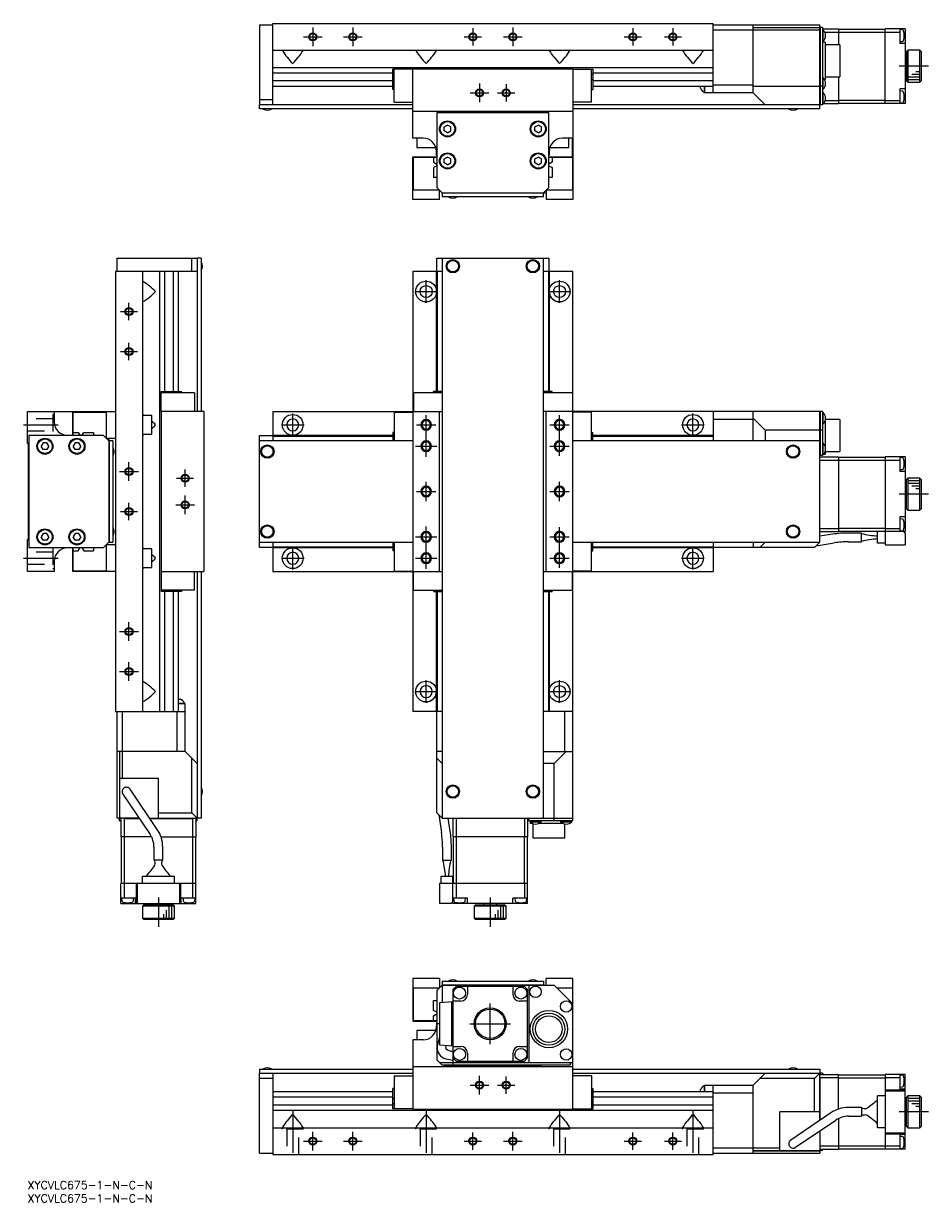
# Model space of a CAD drawing. Extents: x -1 to 693, y -8 to 434.
# Drawn here: x -1.5 to 337.6, y -8 to 434.1 of the extents above; entities that cross this region are included whole.
import ezdxf

# ---------------------------------------------------------------- set-up
doc = ezdxf.new("R2010")
doc.units = 0
doc.header["$LTSCALE"] = 0.5
doc.linetypes.add('CENTER', pattern=[50.8, 31.75, -6.35, 6.35, -6.35])
doc.linetypes.add('DASHED', pattern=[19.05, 12.7, -6.35])
for name, color, linetype in [('MSM_CENTER', 1, 'CENTER'), ('MSM_CONTINUOUS', 7, 'CONTINUOUS'), ('MSM_DASHED', 4, 'DASHED'), ('MSM_NARROW', 5, 'CONTINUOUS'), ('MSM_PART_NUMBER', 7, 'CONTINUOUS')]:
    doc.layers.add(name, color=color, linetype=linetype)
doc.styles.get("Standard").update_dxf_attribs({"font": 'txt.shx', "height": 3, "bigfont": 'bigfont.shx'})

# ---------------------------------------------------------------- blocks, each defined once
blk = doc.blocks.new('*U2')
at = {"layer": 'MSM_PART_NUMBER'}
blk.add_text('XYCVLC675-1-N-C-N', height=3, dxfattribs=at).set_placement((0, -3))
blk = doc.blocks.new('*U3')
at = {"layer": 'MSM_PART_NUMBER'}
blk.add_text('XYCVLC675-1-N-C-N', height=3, dxfattribs=at).set_placement((0, -8))

msp = doc.modelspace()

# ---------------------------------------------------------------- linework, layer by layer
at = {"layer": 'MSM_CENTER'}
for p, q in [((103.36, 429.06), (110.36, 429.06)), ((106.86, 432.56), (106.86, 425.56)), ((118.36, 429.06), (125.36, 429.06)), ((121.86, 432.56), (121.86, 425.56)), ((163.63, 429.06), (170.09, 429.06)), ((166.86, 432.29), (166.86, 425.83)), ((178.36, 429.06), (185.36, 429.06)), ((181.86, 432.56), (181.86, 425.56)), ((223.63, 429.06), (230.09, 429.06)), ((226.86, 432.29), (226.86, 425.83)), ((238.63, 429.06), (245.09, 429.06)), ((241.86, 432.29), (241.86, 425.83)), ((337.58, 418.06), (326.63, 418.06)), ((169.36, 411.56), (169.36, 404.56)), ((179.36, 411.29), (179.36, 404.83)), ((165.86, 408.06), (172.86, 408.06)), ((176.13, 408.06), (182.59, 408.06)), ((149.36, 329.32), (149.36, 337.82)), ((199.36, 329.32), (199.36, 337.82)), ((145.11, 333.57), (153.61, 333.57)), ((195.11, 333.57), (203.61, 333.57)), ((38, 322.84), (38, 329.3)), ((34.77, 326.07), (41.23, 326.07)), ((38, 307.84), (38, 314.3)), ((34.77, 311.07), (41.23, 311.07)), ((99.36, 279.32), (99.36, 287.82)), ((249.36, 279.32), (249.36, 287.82)), ((-1.5, 283.57), (11.5, 283.57)), ((95.11, 283.57), (103.61, 283.57)), ((145.74, 283.57), (152.98, 283.57)), ((149.36, 271.57), (149.36, 287.19)), ((195.74, 283.57), (202.98, 283.57)), ((199.36, 271.95), (199.36, 287.19)), ((245.11, 283.57), (253.61, 283.57)), ((145.36, 275.57), (153.36, 275.57)), ((195.74, 275.57), (202.98, 275.57)), ((34.5, 266.07), (41.5, 266.07)), ((38, 262.57), (38, 269.57)), ((59, 260.34), (59, 266.8)), ((55.77, 263.57), (62.23, 263.57)), ((149.36, 254.95), (149.36, 262.19)), ((199.36, 254.95), (199.36, 262.19)), ((59, 250.07), (59, 257.07)), ((145.74, 258.57), (152.98, 258.57)), ((195.74, 258.57), (202.98, 258.57)), ((337.58, 257.57), (326.63, 257.57)), ((38, 247.84), (38, 254.3)), ((55.5, 253.57), (62.5, 253.57)), ((34.77, 251.07), (41.23, 251.07)), ((149.36, 229.57), (149.36, 245.57)), ((199.36, 229.95), (199.36, 245.19)), ((145.36, 241.57), (153.36, 241.57)), ((195.74, 241.57), (202.98, 241.57)), ((99.36, 229.32), (99.36, 237.82)), ((249.36, 229.32), (249.36, 237.82)), ((-1.5, 233.57), (11.5, 233.57)), ((95.11, 233.57), (103.61, 233.57)), ((145.36, 233.57), (153.36, 233.57)), ((195.74, 233.57), (202.98, 233.57)), ((245.11, 233.57), (253.61, 233.57)), ((38, 202.57), (38, 209.57)), ((34.5, 206.07), (41.5, 206.07)), ((38, 187.57), (38, 194.57)), ((34.5, 191.07), (41.5, 191.07)), ((149.36, 179.32), (149.36, 187.82)), ((199.36, 179.32), (199.36, 187.82)), ((145.11, 183.57), (153.61, 183.57)), ((195.11, 183.57), (203.61, 183.57)), ((49, 106.29), (49, 95.34)), ((173.36, 106.29), (173.36, 95.34)), ((173.36, 51.4), (173.36, 66.6)), ((165.76, 59), (180.96, 59)), ((165.86, 36), (172.86, 36)), ((169.36, 32.5), (169.36, 39.5)), ((176.13, 36), (182.59, 36)), ((179.36, 32.77), (179.36, 39.23)), ((99.36, 26.5), (99.36, 8)), ((149.36, 26.5), (149.36, 8)), ((199.36, 26.5), (199.36, 8)), ((249.36, 26.5), (249.36, 8)), ((337.58, 26), (326.63, 26)), ((106.86, 11.5), (106.86, 18.5)), ((121.86, 11.5), (121.86, 18.5)), ((166.86, 11.77), (166.86, 18.23)), ((181.86, 11.5), (181.86, 18.5)), ((226.86, 11.77), (226.86, 18.23)), ((241.86, 11.77), (241.86, 18.23)), ((103.36, 15), (110.36, 15)), ((118.36, 15), (125.36, 15)), ((163.63, 15), (170.09, 15)), ((178.36, 15), (185.36, 15)), ((223.63, 15), (230.09, 15)), ((238.63, 15), (245.09, 15))]:
    msp.add_line(p, q, dxfattribs=at)
at = {"layer": 'MSM_CONTINUOUS'}
for p, q in [((86.86, 433.56), (91.86, 433.56)), ((86.86, 433.56), (86.86, 403.56)), ((91.86, 434.06), (256.86, 434.06)), ((91.86, 403.56), (91.86, 434.06)), ((256.86, 408.06), (256.86, 434.06)), ((256.86, 433.56), (296.86, 433.56)), ((271.86, 408.06), (271.86, 433.56)), ((296.86, 432.66), (296.86, 433.56)), ((296.86, 431.56), (256.86, 431.56)), ((271.86, 432.56), (296.86, 432.56)), ((296.86, 432.66), (296.76, 432.56)), ((296.96, 432.56), (296.86, 432.46)), ((296.86, 403.56), (296.86, 432.56)), ((296.96, 432.56), (296.96, 403.56)), ((297.86, 432.56), (296.96, 432.56)), ((297.86, 432.56), (297.86, 403.56)), ((297.86, 432.06), (303.86, 432.06)), ((298.15, 431.71), (297.86, 431.71)), ((298.15, 427.41), (298.15, 431.71)), ((298.76, 430.86), (303.86, 430.86)), ((303.86, 432.06), (303.86, 426.06)), ((303.86, 431.96), (321.36, 431.96)), ((303.86, 430.82), (321.36, 430.82)), ((328.86, 432.06), (321.36, 432.06)), ((321.36, 404.06), (321.36, 432.06)), ((321.36, 430.86), (326.86, 430.86)), ((326.86, 432.06), (326.86, 426.56)), ((327.85, 431.73), (326.86, 431.81)), ((328.86, 432.06), (328.86, 404.06)), ((297.86, 427.41), (298.15, 427.41)), ((298.86, 427.06), (297.86, 427.06)), ((298.86, 427.06), (298.86, 413.06)), ((304.36, 426.06), (298.86, 426.06)), ((304.36, 426.06), (304.36, 414.06)), ((326.86, 427.31), (327.85, 427.4)), ((328.86, 426.56), (326.86, 426.56)), ((91.86, 424.06), (256.86, 424.06)), ((95.62, 424.06), (95.46, 423.93)), ((103.1, 424.06), (103.26, 423.93)), ((145.62, 424.06), (145.46, 423.93)), ((153.1, 424.06), (153.26, 423.93)), ((195.62, 424.06), (195.46, 423.93)), ((203.1, 424.06), (203.26, 423.93)), ((245.62, 424.06), (245.46, 423.93)), ((253.1, 424.06), (253.26, 423.93)), ((329.36, 420.56), (328.86, 420.56)), ((329.86, 424.06), (329.36, 423.56)), ((329.36, 423.56), (329.36, 412.56)), ((334.36, 424.06), (329.86, 424.06)), ((329.86, 424.06), (329.86, 412.06)), ((334.86, 423.56), (334.36, 424.06)), ((334.36, 412.06), (334.36, 424.06)), ((334.86, 423.56), (334.86, 412.56)), ((91.86, 417.56), (256.86, 417.56)), ((91.86, 415.6), (136.86, 415.6)), ((144.36, 416.96), (136.86, 416.96)), ((136.86, 409.36), (136.86, 416.96)), ((137.36, 404.56), (137.36, 416.96)), ((144.36, 417.06), (204.36, 417.06)), ((144.36, 391.06), (144.36, 417.06)), ((204.36, 417.06), (204.36, 368.06)), ((204.36, 416.96), (211.86, 416.96)), ((211.36, 404.56), (211.36, 416.96)), ((211.86, 416.96), (211.86, 409.36)), ((211.86, 415.6), (256.86, 415.6)), ((328.86, 415.56), (329.36, 415.56)), ((136.86, 412.53), (91.86, 412.53)), ((137.36, 415.09), (136.86, 415.09)), ((137.36, 413.04), (136.86, 413.04)), ((211.36, 415.09), (211.86, 415.09)), ((211.36, 413.04), (211.86, 413.04)), ((256.86, 412.53), (211.86, 412.53)), ((298.15, 413.71), (297.86, 413.71)), ((298.15, 409.41), (298.15, 413.71)), ((298.66, 413.06), (298.86, 413.06)), ((298.86, 414.06), (304.36, 414.06)), ((303.86, 414.06), (303.86, 404.06)), ((329.36, 412.56), (329.86, 412.06)), ((329.86, 412.06), (334.36, 412.06)), ((334.36, 412.06), (334.86, 412.56)), ((91.86, 410.56), (136.86, 410.56)), ((137.36, 409.36), (136.86, 409.36)), ((211.36, 409.36), (211.86, 409.36)), ((211.86, 410.56), (256.86, 410.56)), ((252.21, 409.84), (252.21, 410.56)), ((253.66, 408.21), (253.66, 410.56)), ((253.66, 408.21), (253.86, 408.21)), ((253.86, 408.06), (253.86, 410.56)), ((271.86, 408.06), (253.86, 408.06)), ((256.86, 411.06), (271.86, 411.06)), ((271.86, 410.56), (296.86, 410.56)), ((271.86, 408.06), (276.36, 403.56)), ((296.86, 410.6), (296.96, 410.56)), ((297.86, 410.56), (296.96, 410.56)), ((297.86, 409.41), (298.15, 409.41)), ((298.15, 408.21), (297.86, 408.21)), ((298.15, 403.91), (298.15, 408.21)), ((328.86, 409.56), (326.86, 409.56)), ((326.86, 409.56), (326.86, 404.06)), ((327.85, 408.73), (326.86, 408.81)), ((86.86, 405.56), (91.86, 405.56)), ((86.86, 403.46), (86.96, 403.56)), ((144.36, 403.56), (86.86, 403.56)), ((86.86, 402.06), (86.86, 403.46)), ((137.36, 404.56), (144.36, 404.56)), ((211.36, 404.56), (204.36, 404.56)), ((296.86, 403.56), (204.36, 403.56)), ((296.86, 403.46), (296.76, 403.56)), ((296.86, 403.66), (296.96, 403.56)), ((296.86, 402.06), (296.86, 403.46)), ((297.86, 403.56), (296.96, 403.56)), ((297.86, 403.91), (298.15, 403.91)), ((298.3, 404.06), (303.86, 404.06)), ((298.95, 405.26), (303.86, 405.26)), ((303.86, 405.3), (321.36, 405.3)), ((303.86, 404.16), (321.36, 404.16)), ((321.36, 405.26), (326.86, 405.26)), ((328.86, 404.06), (321.36, 404.06)), ((326.86, 404.31), (327.85, 404.4)), ((144.36, 402.06), (86.86, 402.06)), ((204.36, 401.06), (144.36, 401.06)), ((195.36, 400.56), (153.36, 400.56)), ((153.36, 400.56), (153.36, 372.56)), ((156.36, 401.06), (156.36, 400.76)), ((156.36, 400.76), (192.36, 400.76)), ((192.36, 400.76), (192.36, 401.06)), ((195.36, 372.56), (195.36, 400.56)), ((296.86, 402.06), (204.36, 402.06)), ((156.11, 395.28), (157.36, 396.01)), ((156.11, 393.84), (156.11, 395.28)), ((157.36, 393.12), (156.11, 393.84)), ((158.61, 395.28), (157.36, 396.01)), ((157.36, 393.12), (158.61, 393.84)), ((158.61, 393.84), (158.61, 395.28)), ((190.11, 395.28), (191.36, 396.01)), ((190.11, 393.84), (190.11, 395.28)), ((191.36, 393.12), (190.11, 393.84)), ((192.61, 395.28), (191.36, 396.01)), ((191.36, 393.12), (192.61, 393.84)), ((192.61, 393.84), (192.61, 395.28)), ((148.26, 391.06), (144.36, 391.06)), ((145.86, 391.06), (145.86, 387.56)), ((204.36, 391.06), (200.46, 391.06)), ((202.86, 387.56), (202.86, 391.06)), ((204.26, 384.06), (204.26, 391.06)), ((145.86, 387.56), (152.86, 387.56)), ((152.86, 387.56), (152.86, 388.02)), ((153.26, 384.56), (153.26, 386.06)), ((195.46, 386.06), (195.46, 384.56)), ((195.86, 388.02), (195.86, 387.56)), ((195.86, 387.56), (202.86, 387.56)), ((144.36, 384.06), (152.96, 384.06)), ((144.36, 368.06), (144.36, 384.06)), ((144.56, 371.56), (144.56, 383.96)), ((144.56, 383.96), (153.36, 383.96)), ((152.16, 383.96), (152.16, 382.09)), ((152.16, 382.09), (153.35, 381.4)), ((153.35, 380.73), (152.16, 380.04)), ((152.96, 384.06), (152.96, 383.96)), ((153.26, 384.56), (153.36, 384.56)), ((156.11, 383.28), (157.36, 384.01)), ((156.11, 381.84), (156.11, 383.28)), ((157.36, 381.12), (156.11, 381.84)), ((158.61, 383.28), (157.36, 384.01)), ((157.36, 381.12), (158.61, 381.84)), ((158.61, 381.84), (158.61, 383.28)), ((190.11, 383.28), (191.36, 384.01)), ((190.11, 381.84), (190.11, 383.28)), ((191.36, 381.12), (190.11, 381.84)), ((192.61, 383.28), (191.36, 384.01)), ((191.36, 381.12), (192.61, 381.84)), ((192.61, 381.84), (192.61, 383.28)), ((195.36, 384.56), (195.46, 384.56)), ((195.36, 383.96), (204.16, 383.96)), ((196.56, 382.09), (195.37, 381.4)), ((195.37, 380.73), (196.56, 380.04)), ((195.76, 384.06), (204.36, 384.06)), ((195.76, 383.96), (195.76, 384.06)), ((196.56, 383.96), (196.56, 382.09)), ((204.16, 383.96), (204.16, 371.56)), ((152.16, 380.04), (152.16, 376.36)), ((153.36, 376.36), (152.16, 376.36)), ((196.56, 376.36), (195.36, 376.36)), ((196.56, 380.04), (196.56, 376.36)), ((154.36, 371.56), (144.56, 371.56)), ((153.36, 372.56), (155.36, 370.56)), ((154.36, 371.36), (154.56, 371.36)), ((154.36, 368.06), (154.36, 371.36)), ((193.36, 370.56), (195.36, 372.56)), ((194.16, 371.36), (194.36, 371.36)), ((204.16, 371.56), (194.36, 371.56)), ((194.36, 371.36), (194.36, 368.06)), ((154.36, 368.06), (144.36, 368.06)), ((155.36, 370.56), (194.36, 370.56)), ((155.36, 370.56), (155.36, 369.06)), ((193.36, 370.46), (155.36, 370.46)), ((193.36, 369.06), (155.36, 369.06)), ((193.36, 369.06), (193.36, 370.56)), ((204.36, 368.06), (194.36, 368.06)), ((33.5, 346.07), (33.5, 341.07)), ((33.5, 346.07), (63.5, 346.07)), ((61.5, 341.07), (61.5, 346.07)), ((63.6, 346.07), (63.5, 345.97)), ((63.5, 346.07), (63.5, 288.57)), ((65, 346.07), (63.6, 346.07)), ((65, 346.07), (65, 288.57)), ((153.36, 341.07), (153.36, 346.07)), ((153.36, 346.07), (195.36, 346.07)), ((155.36, 346.07), (155.36, 136.07)), ((193.36, 136.07), (193.36, 346.07)), ((195.36, 346.07), (195.36, 341.07)), ((33, 341.07), (33, 176.07)), ((63.5, 341.07), (33, 341.07)), ((43, 341.07), (43, 176.07)), ((49.5, 176.07), (49.5, 341.07)), ((51.46, 296.07), (51.46, 341.07)), ((54.54, 341.07), (54.54, 296.07)), ((56.5, 296.07), (56.5, 341.07)), ((155.36, 341.07), (144.36, 341.07)), ((144.36, 341.07), (144.36, 176.07)), ((153.26, 296.07), (153.26, 341.07)), ((153.56, 296.07), (153.56, 341.07)), ((204.36, 341.07), (193.36, 341.07)), ((195.16, 341.07), (195.16, 296.07)), ((195.46, 341.07), (195.46, 296.07)), ((204.36, 136.07), (204.36, 341.07)), ((43, 337.31), (43.13, 337.47)), ((43, 329.83), (43.13, 329.67)), ((50.1, 296.07), (57.7, 296.07)), ((50.1, 288.57), (50.1, 296.07)), ((62.5, 295.57), (50.1, 295.57)), ((51.98, 295.57), (51.98, 296.07)), ((54.02, 295.57), (54.02, 296.07)), ((57.7, 295.57), (57.7, 296.07)), ((62.5, 295.57), (62.5, 288.57)), ((155.36, 295.57), (144.56, 295.57)), ((144.56, 295.57), (144.56, 288.57)), ((155.36, 296.07), (152.16, 296.07)), ((152.16, 295.57), (152.16, 296.07)), ((196.56, 296.07), (193.36, 296.07)), ((204.16, 295.57), (193.36, 295.57)), ((196.56, 295.57), (196.56, 296.07)), ((204.16, 295.57), (204.16, 288.57)), ((0, 276.57), (0, 288.57)), ((0, 288.57), (33, 288.57)), ((10, 288.57), (10, 284.67)), ((17, 288.47), (10, 288.47)), ((17, 279.97), (17, 288.57)), ((17.1, 288.37), (29.5, 288.37)), ((17.1, 279.57), (17.1, 288.37)), ((29.5, 288.37), (29.5, 278.57)), ((43, 287.31), (43.13, 287.47)), ((66, 288.57), (50, 288.57)), ((50, 288.57), (50, 228.57)), ((66, 288.57), (66, 228.57)), ((91.86, 288.57), (91.86, 277.57)), ((91.86, 288.57), (155.36, 288.57)), ((137.36, 288.37), (144.36, 288.37)), ((137.36, 288.37), (137.36, 277.57)), ((154.36, 228.57), (154.36, 288.57)), ((296.86, 288.57), (193.36, 288.57)), ((194.36, 228.57), (194.36, 288.57)), ((211.36, 288.37), (204.36, 288.37)), ((211.36, 277.57), (211.36, 288.37)), ((256.86, 288.57), (256.86, 277.57)), ((271.86, 277.57), (271.86, 288.57)), ((296.86, 239.57), (296.86, 288.57)), ((296.96, 288.57), (296.86, 288.47)), ((297.86, 288.57), (296.96, 288.57)), ((296.96, 288.57), (296.96, 272.07)), ((297.86, 288.57), (297.86, 272.07)), ((298.15, 288.22), (297.86, 288.22)), ((298.15, 283.92), (298.15, 288.22)), ((46.5, 287.07), (43, 287.07)), ((46.5, 280.07), (46.5, 287.07)), ((271.86, 285.57), (256.86, 285.57)), ((271.86, 286.07), (276.36, 281.57)), ((297.86, 283.92), (298.15, 283.92)), ((298.86, 284.99), (298.86, 275.65)), ((304.36, 285.57), (299.02, 285.57)), ((304.36, 285.57), (304.36, 273.57)), ((28.5, 279.57), (0.5, 279.57)), ((0.5, 279.57), (0.5, 237.57)), ((15, 279.67), (16.5, 279.67)), ((16.5, 279.57), (16.5, 279.67)), ((17.1, 279.97), (17, 279.97)), ((17.1, 280.77), (18.98, 280.77)), ((18.98, 280.77), (19.66, 279.57)), ((20.34, 279.57), (21.02, 280.77)), ((21.02, 280.77), (24.7, 280.77)), ((24.7, 280.77), (24.7, 279.57)), ((30.5, 277.57), (28.5, 279.57)), ((29.7, 278.37), (29.7, 278.57)), ((29.7, 278.57), (33, 278.57)), ((30.5, 278.57), (30.5, 239.57)), ((43, 280.07), (46.5, 280.07)), ((43, 279.83), (43.13, 279.67)), ((86.86, 279.57), (91.86, 279.57)), ((86.86, 237.57), (86.86, 279.57)), ((91.86, 279.67), (136.86, 279.67)), ((91.86, 279.37), (136.86, 279.37)), ((136.86, 280.77), (136.86, 277.57)), ((137.36, 280.77), (136.86, 280.77)), ((211.36, 280.77), (211.86, 280.77)), ((211.86, 277.57), (211.86, 280.77)), ((211.86, 279.67), (256.86, 279.67)), ((211.86, 279.37), (256.86, 279.37)), ((296.86, 281.57), (276.36, 281.57)), ((276.36, 281.57), (276.36, 277.57)), ((296.86, 281.53), (296.96, 281.57)), ((297.86, 281.57), (296.96, 281.57)), ((0.3, 276.57), (0, 276.57)), ((0.3, 240.57), (0.3, 276.57)), ((5.78, 276.82), (5.06, 275.57)), ((5.78, 274.32), (5.06, 275.57)), ((7.22, 276.82), (5.78, 276.82)), ((7.22, 274.32), (5.78, 274.32)), ((7.94, 275.57), (7.22, 276.82)), ((7.94, 275.57), (7.22, 274.32)), ((17.78, 276.82), (17.06, 275.57)), ((17.78, 274.32), (17.06, 275.57)), ((19.22, 276.82), (17.78, 276.82)), ((19.22, 274.32), (17.78, 274.32)), ((19.94, 275.57), (19.22, 276.82)), ((19.94, 275.57), (19.22, 274.32)), ((32, 277.57), (30.5, 277.57)), ((30.6, 277.57), (30.6, 239.57)), ((32, 277.57), (32, 239.57)), ((144.36, 277.57), (86.86, 277.57)), ((296.86, 277.57), (204.36, 277.57)), ((298.15, 276.72), (297.86, 276.72)), ((298.15, 272.42), (298.15, 276.72)), ((296.86, 272.17), (296.96, 272.07)), ((296.86, 271.57), (303.86, 271.57)), ((296.86, 270.37), (303.86, 270.37)), ((297.86, 272.07), (296.96, 272.07)), ((297.86, 272.42), (298.15, 272.42)), ((298.3, 272.57), (298.86, 272.57)), ((298.86, 273.49), (298.86, 272.57)), ((298.89, 273.57), (304.36, 273.57)), ((303.86, 271.57), (303.86, 243.57)), ((303.86, 271.47), (321.36, 271.47)), ((303.86, 270.33), (321.36, 270.33)), ((321.36, 271.57), (321.36, 238.57)), ((328.86, 271.57), (321.36, 271.57)), ((321.36, 270.37), (326.86, 270.37)), ((326.86, 271.57), (326.86, 266.07)), ((327.85, 271.23), (326.86, 271.32)), ((328.86, 271.57), (328.86, 243.57)), ((326.86, 266.82), (327.85, 266.9)), ((328.86, 266.07), (326.86, 266.07)), ((329.86, 263.57), (329.36, 263.07)), ((329.36, 252.07), (329.36, 263.07)), ((329.86, 263.57), (329.86, 251.57)), ((334.36, 263.57), (329.86, 263.57)), ((334.36, 251.57), (334.36, 263.57)), ((334.86, 263.07), (334.36, 263.57)), ((334.86, 263.07), (334.86, 252.07)), ((329.36, 260.07), (328.86, 260.07)), ((328.86, 255.07), (329.36, 255.07)), ((329.36, 252.07), (329.86, 251.57)), ((334.36, 251.57), (334.86, 252.07)), ((328.86, 249.07), (326.86, 249.07)), ((326.86, 249.07), (326.86, 243.57)), ((327.85, 248.23), (326.86, 248.32)), ((329.86, 251.57), (334.36, 251.57)), ((296.86, 244.77), (303.86, 244.77)), ((296.86, 243.67), (296.96, 243.57)), ((296.96, 243.57), (303.86, 243.57)), ((303.86, 244.81), (321.36, 244.81)), ((303.86, 243.67), (321.36, 243.67)), ((318.56, 239.17), (318.56, 243.57)), ((328.86, 243.57), (318.56, 243.57)), ((321.36, 244.77), (326.86, 244.77)), ((326.86, 243.82), (327.85, 243.9)), ((328.56, 243.57), (328.56, 243.07)), ((0, 240.57), (0.3, 240.57)), ((0, 228.57), (0, 240.57)), ((5.78, 242.82), (5.06, 241.57)), ((5.78, 240.32), (5.06, 241.57)), ((7.22, 242.82), (5.78, 242.82)), ((7.22, 240.32), (5.78, 240.32)), ((7.94, 241.57), (7.22, 242.82)), ((7.94, 241.57), (7.22, 240.32)), ((17.78, 242.82), (17.06, 241.57)), ((17.78, 240.32), (17.06, 241.57)), ((19.22, 242.82), (17.78, 242.82)), ((19.22, 240.32), (17.78, 240.32)), ((19.94, 241.57), (19.22, 242.82)), ((19.94, 241.57), (19.22, 240.32)), ((28.5, 237.57), (30.5, 239.57)), ((29.7, 238.57), (29.7, 238.77)), ((30.5, 239.57), (32, 239.57)), ((86.86, 239.57), (144.36, 239.57)), ((91.86, 239.57), (91.86, 228.57)), ((136.86, 239.57), (136.86, 236.37)), ((137.36, 239.57), (137.36, 228.77)), ((204.36, 239.57), (296.86, 239.57)), ((211.36, 228.77), (211.36, 239.57)), ((211.86, 236.37), (211.86, 239.57)), ((256.86, 239.57), (256.86, 228.57)), ((271.86, 239.57), (271.86, 237.57)), ((276.36, 239.57), (274.36, 237.57)), ((294.86, 237.57), (296.86, 239.57)), ((295.57, 238.28), (302.24, 239.33)), ((301.73, 242.59), (296.86, 241.82)), ((312.56, 243.02), (307.7, 243.02)), ((307.7, 239.72), (312.56, 239.72)), ((312.56, 239.72), (312.56, 243.02)), ((321.36, 239.17), (318.56, 239.17)), ((328.86, 243.07), (328.56, 243.07)), ((328.86, 243.07), (328.86, 238.57)), ((0.5, 237.57), (28.5, 237.57)), ((16.5, 237.47), (15, 237.47)), ((16.5, 237.47), (16.5, 237.57)), ((17, 228.57), (17, 237.17)), ((17, 237.17), (17.1, 237.17)), ((17.1, 228.77), (17.1, 237.57)), ((17.1, 236.37), (18.98, 236.37)), ((18.98, 236.37), (19.66, 237.56)), ((20.34, 237.56), (21.02, 236.37)), ((21.02, 236.37), (24.7, 236.37)), ((24.7, 237.57), (24.7, 236.37)), ((29.5, 238.57), (29.5, 228.77)), ((33, 238.57), (29.7, 238.57)), ((43, 237.31), (43.13, 237.47)), ((46.5, 237.07), (43, 237.07)), ((46.5, 230.07), (46.5, 237.07)), ((91.86, 237.57), (86.86, 237.57)), ((136.86, 237.77), (91.86, 237.77)), ((136.86, 237.47), (91.86, 237.47)), ((137.36, 236.37), (136.86, 236.37)), ((211.36, 236.37), (211.86, 236.37)), ((256.86, 237.77), (211.86, 237.77)), ((256.86, 237.47), (211.86, 237.47)), ((294.86, 237.57), (256.86, 237.57)), ((321.36, 238.57), (328.86, 238.57)), ((10, 232.47), (10, 228.57)), ((43, 230.07), (46.5, 230.07)), ((10, 228.57), (0, 228.57)), ((33, 228.57), (17, 228.57)), ((29.5, 228.77), (17.1, 228.77)), ((43, 229.83), (43.13, 229.67)), ((50, 228.57), (66, 228.57)), ((50.1, 228.57), (50.1, 221.07)), ((62.5, 221.57), (62.5, 228.57)), ((63.5, 228.57), (63.5, 136.07)), ((65, 228.57), (65, 136.07)), ((91.86, 228.57), (155.36, 228.57)), ((137.36, 228.77), (144.36, 228.77)), ((144.56, 221.57), (144.56, 228.57)), ((193.36, 228.57), (256.86, 228.57)), ((204.16, 221.57), (204.16, 228.57)), ((211.36, 228.77), (204.36, 228.77)), ((62.5, 221.57), (50.1, 221.57)), ((57.7, 221.07), (50.1, 221.07)), ((51.46, 176.07), (51.46, 221.07)), ((51.98, 221.57), (51.98, 221.07)), ((54.02, 221.57), (54.02, 221.07)), ((54.54, 221.07), (54.54, 176.07)), ((56.5, 176.07), (56.5, 221.07)), ((57.7, 221.57), (57.7, 221.07)), ((144.56, 221.57), (155.36, 221.57)), ((152.16, 221.57), (152.16, 221.07)), ((152.16, 221.07), (155.36, 221.07)), ((153.26, 176.07), (153.26, 221.07)), ((153.56, 176.07), (153.56, 221.07)), ((193.36, 221.57), (204.16, 221.57)), ((193.36, 221.07), (196.56, 221.07)), ((195.16, 221.07), (195.16, 176.07)), ((195.46, 221.07), (195.46, 176.07)), ((196.56, 221.57), (196.56, 221.07)), ((43, 187.31), (43.13, 187.47)), ((43, 179.83), (43.13, 179.67)), ((56.5, 180.72), (57.22, 180.72)), ((56.5, 179.27), (58.85, 179.27)), ((56.5, 179.07), (59, 179.07)), ((58.85, 179.07), (58.85, 179.27)), ((59, 161.07), (59, 179.07)), ((33, 176.07), (59, 176.07)), ((33.5, 176.07), (33.5, 136.07)), ((35.5, 176.07), (35.5, 151.07)), ((56, 161.07), (56, 176.07)), ((155.36, 176.07), (144.36, 176.07)), ((153.36, 138.07), (153.36, 176.07)), ((204.36, 176.07), (193.36, 176.07)), ((201.36, 161.07), (201.36, 176.07)), ((59, 161.07), (33.5, 161.07)), ((34.4, 161.07), (34.4, 136.07)), ((34.5, 161.07), (34.5, 136.07)), ((59, 161.07), (63.5, 156.57)), ((155.36, 161.07), (153.36, 161.07)), ((193.36, 161.07), (204.36, 161.07)), ((201.86, 161.07), (197.36, 156.57)), ((61.5, 138.07), (61.5, 158.57)), ((155.36, 156.57), (153.36, 158.57)), ((197.36, 156.57), (193.36, 156.57)), ((197.36, 136.07), (197.36, 156.57)), ((34.5, 151.07), (49, 151.07)), ((49, 136.07), (49, 151.07)), ((48.62, 131.87), (38.39, 146.95)), ((35.66, 145.1), (45.89, 130.02)), ((49, 138.07), (61.5, 138.07)), ((61.5, 138.07), (63.5, 136.07)), ((153.36, 138.07), (155.36, 136.07)), ((154.07, 137.36), (155.12, 130.69)), ((34.4, 136.07), (33.5, 136.07)), ((34.4, 136.07), (34.5, 136.17)), ((34.5, 135.97), (34.6, 136.07)), ((41.79, 136.07), (34.5, 136.07)), ((34.5, 135.07), (34.5, 135.97)), ((35, 135.97), (34.5, 135.97)), ((34.5, 135.07), (35, 135.07)), ((35, 136.07), (35, 129.07)), ((36.2, 135.97), (36.1, 136.07)), ((36.2, 135.97), (36.2, 129.07)), ((36.2, 135.97), (41.85, 135.97)), ((45.77, 136.07), (63.5, 136.07)), ((45.84, 135.97), (61.8, 135.97)), ((61.9, 136.07), (61.8, 135.97)), ((61.8, 135.97), (61.8, 129.07)), ((63, 136.07), (63, 129.07)), ((63.5, 135.97), (63, 135.97)), ((63.5, 135.07), (63, 135.07)), ((63, 134.78), (63.15, 134.78)), ((63.15, 134.78), (63.15, 135.07)), ((63.4, 136.07), (63.5, 135.97)), ((63.6, 136.07), (63.5, 136.17)), ((63.5, 135.07), (63.5, 135.97)), ((65, 136.07), (63.6, 136.07)), ((155.36, 136.07), (204.36, 136.07)), ((158.38, 131.2), (157.61, 136.07)), ((159.46, 136.07), (159.36, 135.97)), ((159.36, 135.97), (159.36, 129.07)), ((160.56, 136.07), (160.56, 129.07)), ((186.16, 136.07), (186.16, 129.07)), ((187.36, 136.07), (187.36, 129.07)), ((187.96, 136.07), (187.86, 135.97)), ((187.86, 135.07), (187.86, 135.97)), ((204.36, 135.97), (187.86, 135.97)), ((204.36, 135.07), (187.86, 135.07)), ((188.21, 135.07), (188.21, 134.78)), ((188.21, 134.78), (192.51, 134.78)), ((188.36, 134.63), (188.36, 134.07)), ((189.28, 134.07), (188.36, 134.07)), ((189.36, 134.04), (189.36, 128.57)), ((200.78, 134.07), (191.44, 134.07)), ((192.51, 134.78), (192.51, 135.07)), ((197.32, 136.07), (197.36, 135.97)), ((197.36, 135.07), (197.36, 135.97)), ((199.71, 135.07), (199.71, 134.78)), ((199.71, 134.78), (204.01, 134.78)), ((201.36, 128.57), (201.36, 133.91)), ((204.01, 134.78), (204.01, 135.07)), ((204.36, 135.97), (204.26, 136.07)), ((204.36, 135.07), (204.36, 135.97)), ((46.44, 129.07), (35, 129.07)), ((35.1, 129.07), (35.1, 111.57)), ((36.24, 129.07), (36.24, 111.57)), ((50.01, 129.07), (63, 129.07)), ((61.76, 129.07), (61.76, 111.57)), ((62.9, 129.07), (62.9, 111.57)), ((187.36, 129.07), (159.36, 129.07)), ((159.46, 129.07), (159.46, 111.57)), ((160.6, 129.07), (160.6, 111.57)), ((186.12, 129.07), (186.12, 111.57)), ((187.26, 129.07), (187.26, 111.57)), ((201.36, 128.57), (189.36, 128.57)), ((47.35, 125.23), (47.35, 120.37)), ((50.65, 120.37), (50.65, 125.23)), ((155.51, 125.23), (155.51, 120.37)), ((158.81, 120.37), (158.81, 125.23)), ((50.65, 120.37), (47.35, 120.37)), ((155.51, 120.37), (158.81, 120.37)), ((47.74, 118.51), (47.7, 118.42)), ((35, 104.07), (35, 111.57)), ((63, 111.57), (35, 111.57)), ((36.2, 111.57), (36.2, 106.07)), ((40.75, 111.57), (40.75, 104.37)), ((41.1, 111.57), (41.1, 104.07)), ((43, 114.37), (55, 114.37)), ((43, 111.57), (43, 114.37)), ((55, 111.57), (55, 114.37)), ((56.9, 111.57), (56.9, 104.07)), ((57.25, 111.57), (57.25, 104.37)), ((61.8, 111.57), (61.8, 106.07)), ((63, 104.07), (63, 111.57)), ((154.36, 111.57), (154.36, 104.07)), ((187.36, 111.57), (154.36, 111.57)), ((154.96, 111.57), (154.96, 114.37)), ((154.96, 114.37), (159.36, 114.37)), ((159.36, 104.07), (159.36, 114.37)), ((160.56, 111.57), (160.56, 106.07)), ((186.16, 111.57), (186.16, 106.07)), ((187.36, 104.07), (187.36, 111.57)), ((40.5, 106.07), (35, 106.07)), ((35, 104.07), (63, 104.07)), ((35.25, 106.07), (35.34, 105.08)), ((39.66, 105.08), (39.75, 106.07)), ((40.5, 104.07), (40.5, 106.07)), ((40.75, 104.37), (40.78, 104.37)), ((40.78, 104.07), (40.78, 104.37)), ((43.5, 103.57), (43, 103.07)), ((43, 103.07), (43, 98.57)), ((55, 103.07), (43, 103.07)), ((43.5, 103.57), (54.5, 103.57)), ((46.5, 104.07), (46.5, 103.57)), ((51.5, 103.57), (51.5, 104.07)), ((55, 103.07), (54.5, 103.57)), ((55, 98.57), (55, 103.07)), ((57.22, 104.07), (57.22, 104.37)), ((57.22, 104.37), (57.25, 104.37)), ((63, 106.07), (57.5, 106.07)), ((57.5, 104.07), (57.5, 106.07)), ((58.25, 106.07), (58.34, 105.08)), ((62.66, 105.08), (62.75, 106.07)), ((158.86, 104.07), (154.36, 104.07)), ((159.36, 104.37), (158.86, 104.37)), ((158.86, 104.07), (158.86, 104.37)), ((164.86, 106.07), (159.36, 106.07)), ((187.36, 104.07), (159.36, 104.07)), ((159.61, 106.07), (159.7, 105.08)), ((164.02, 105.08), (164.11, 106.07)), ((164.86, 104.07), (164.86, 106.07)), ((167.86, 103.57), (167.36, 103.07)), ((179.36, 103.07), (167.36, 103.07)), ((167.36, 103.07), (167.36, 98.57)), ((167.86, 103.57), (178.86, 103.57)), ((170.86, 104.07), (170.86, 103.57)), ((175.86, 103.57), (175.86, 104.07)), ((179.36, 103.07), (178.86, 103.57)), ((179.36, 98.57), (179.36, 103.07)), ((181.86, 104.07), (181.86, 106.07)), ((187.36, 106.07), (181.86, 106.07)), ((182.61, 106.07), (182.7, 105.08)), ((187.02, 105.08), (187.11, 106.07)), ((43, 98.57), (43.5, 98.07)), ((43, 98.57), (55, 98.57)), ((54.5, 98.07), (43.5, 98.07)), ((54.5, 98.07), (55, 98.57)), ((167.36, 98.57), (179.36, 98.57)), ((167.36, 98.57), (167.86, 98.07)), ((178.86, 98.07), (167.86, 98.07)), ((178.86, 98.07), (179.36, 98.57)), ((144.36, 76), (144.36, 60)), ((154.36, 76), (144.36, 76)), ((154.36, 76), (154.36, 72.7)), ((204.36, 76), (194.36, 76)), ((194.36, 73.5), (194.36, 76)), ((204.36, 27), (204.36, 76)), ((144.56, 60.1), (144.56, 72.5)), ((144.56, 72.5), (154.36, 72.5)), ((153.36, 71.5), (155.36, 73.5)), ((153.36, 71.5), (153.36, 45.5)), ((154.36, 72.7), (154.56, 72.7)), ((155.36, 75), (193.36, 75)), ((155.36, 75), (155.36, 66.97)), ((155.36, 73.6), (193.36, 73.6)), ((155.36, 73.5), (197.36, 73.5)), ((160.56, 73), (159.36, 71.8)), ((159.36, 71.8), (159.36, 44.5)), ((186.16, 73), (160.56, 73)), ((164.86, 73), (164.86, 70)), ((181.86, 73), (181.86, 70)), ((187.36, 71.8), (186.16, 73)), ((187.36, 46.2), (187.36, 71.8)), ((187.86, 73.5), (187.86, 44.5)), ((193.36, 75), (193.36, 73.5)), ((204.36, 66.5), (197.36, 73.5)), ((198.36, 72.5), (204.16, 72.5)), ((204.16, 72.5), (204.16, 66.7)), ((152.16, 64.02), (152.16, 67.7)), ((152.16, 67.7), (153.36, 67.7)), ((159.36, 67.25), (154.36, 66.9)), ((154.36, 66.9), (154.36, 51.1)), ((158.86, 67.22), (158.86, 50.78)), ((162.36, 67.5), (159.36, 67.5)), ((187.36, 67.5), (184.36, 67.5)), ((153.35, 63.34), (152.16, 64.02)), ((152.16, 61.98), (153.35, 62.66)), ((152.16, 60.1), (152.16, 61.98)), ((144.36, 60), (152.96, 60)), ((153.36, 60.1), (144.56, 60.1)), ((152.96, 60), (152.96, 60.1)), ((153.26, 59.5), (153.26, 58)), ((153.26, 59.5), (153.36, 59.5)), ((154.36, 59), (153.36, 59)), ((152.86, 56.5), (145.86, 56.5)), ((145.86, 56.5), (145.86, 53)), ((152.86, 56.04), (152.86, 56.5)), ((154.36, 54.26), (153.49, 50.54)), ((148.26, 53), (144.36, 53)), ((144.36, 53), (144.36, 27)), ((154.36, 51.1), (159.36, 50.75)), ((156.71, 49.8), (156.97, 50.92)), ((156.75, 49.73), (156.71, 49.81)), ((156.83, 49.63), (156.75, 49.73)), ((159.36, 50.5), (162.36, 50.5)), ((184.36, 50.5), (187.36, 50.5)), ((153.36, 45.5), (155.36, 43.5)), ((154.36, 44.5), (204.36, 44.5)), ((159.36, 46.2), (160.56, 45)), ((159.36, 44.4), (159.46, 44.5)), ((159.36, 44.4), (159.36, 43.5)), ((203.36, 44.4), (159.36, 44.4)), ((160.56, 45), (186.16, 45)), ((164.86, 48), (164.86, 45)), ((181.86, 48), (181.86, 45)), ((186.16, 45), (187.36, 46.2)), ((203.36, 44.5), (203.36, 43.5)), ((86.86, 42), (86.86, 40.6)), ((86.86, 42), (144.36, 42)), ((86.86, 40.6), (86.96, 40.5)), ((86.86, 40.5), (144.36, 40.5)), ((86.86, 10.5), (86.86, 40.5)), ((91.86, 40.5), (91.86, 10)), ((144.36, 43), (204.36, 43)), ((203.36, 43.5), (155.36, 43.5)), ((156.36, 43.3), (192.36, 43.3)), ((156.36, 43), (156.36, 43.3)), ((192.36, 43.3), (192.36, 43)), ((204.36, 42), (296.86, 42)), ((204.36, 40.5), (296.86, 40.5)), ((271.86, 36), (276.36, 40.5)), ((294.86, 38.5), (296.86, 40.5)), ((296.86, 40.6), (296.76, 40.5)), ((296.86, 42), (296.86, 40.6)), ((296.86, 40.4), (296.96, 40.5)), ((296.86, 22.77), (296.86, 40.5)), ((296.86, 40), (303.86, 40)), ((296.96, 40.5), (296.96, 40)), ((297.86, 40.5), (296.96, 40.5)), ((297.86, 40.5), (297.86, 40)), ((298.15, 40.15), (297.86, 40.15)), ((298.15, 40), (298.15, 40.15)), ((303.86, 27.01), (303.86, 40)), ((303.86, 39.9), (321.36, 39.9)), ((328.86, 40), (321.36, 40)), ((321.36, 40), (321.36, 12)), ((326.86, 40), (326.86, 34.5)), ((328.86, 12), (328.86, 40)), ((91.86, 38.5), (86.86, 38.5)), ((137.36, 39.5), (137.36, 27.1)), ((137.36, 39.5), (144.36, 39.5)), ((211.36, 39.5), (204.36, 39.5)), ((211.36, 39.5), (211.36, 27.1)), ((253.66, 33.5), (253.66, 35.85)), ((253.86, 35.85), (253.66, 35.85)), ((253.86, 36), (271.86, 36)), ((253.86, 33.5), (253.86, 36)), ((256.86, 10), (256.86, 36)), ((271.86, 10.5), (271.86, 36)), ((294.86, 38.5), (274.36, 38.5)), ((294.86, 26), (294.86, 38.5)), ((296.86, 38.9), (296.96, 38.8)), ((296.96, 38.8), (303.86, 38.8)), ((296.96, 22.84), (296.96, 38.8)), ((303.86, 38.76), (321.36, 38.76)), ((321.36, 38.8), (326.86, 38.8)), ((327.85, 39.66), (326.86, 39.75)), ((136.86, 33.5), (91.86, 33.5)), ((91.86, 31.54), (136.86, 31.54)), ((137.36, 34.7), (136.86, 34.7)), ((136.86, 27.1), (136.86, 34.7)), ((137.36, 31.02), (136.86, 31.02)), ((211.36, 34.7), (211.86, 34.7)), ((211.36, 31.02), (211.86, 31.02)), ((211.86, 34.7), (211.86, 27.1)), ((256.86, 33.5), (211.86, 33.5)), ((211.86, 31.54), (256.86, 31.54)), ((252.21, 33.5), (252.21, 34.22)), ((271.86, 33), (256.86, 33)), ((318.56, 20), (318.56, 32)), ((321.36, 32), (318.56, 32)), ((321.36, 34.25), (328.56, 34.25)), ((321.36, 33.9), (328.86, 33.9)), ((326.86, 35.25), (327.85, 35.34)), ((328.86, 34.5), (326.86, 34.5)), ((328.56, 34.22), (328.56, 34.25)), ((328.86, 34.22), (328.56, 34.22)), ((329.86, 32), (329.36, 31.5)), ((329.36, 20.5), (329.36, 31.5)), ((329.86, 32), (329.86, 20)), ((334.36, 32), (329.86, 32)), ((334.86, 31.5), (334.36, 32)), ((334.36, 20), (334.36, 32)), ((334.86, 31.5), (334.86, 20.5)), ((136.86, 28.46), (91.86, 28.46)), ((137.36, 28.98), (136.86, 28.98)), ((144.36, 27.1), (136.86, 27.1)), ((144.36, 27), (204.36, 27)), ((204.36, 27.1), (211.86, 27.1)), ((211.36, 28.98), (211.86, 28.98)), ((256.86, 28.46), (211.86, 28.46)), ((312.56, 27.65), (307.7, 27.65)), ((312.56, 27.65), (312.56, 24.35)), ((329.36, 28.5), (328.86, 28.5)), ((256.86, 26.5), (91.86, 26.5)), ((281.86, 11.5), (281.86, 26)), ((296.86, 26), (281.86, 26)), ((301.06, 25.62), (285.97, 15.39)), ((287.83, 12.66), (302.91, 22.89)), ((303.86, 23.44), (303.86, 12)), ((307.7, 24.35), (312.56, 24.35)), ((314.41, 24.74), (314.51, 24.7)), ((328.86, 23.5), (329.36, 23.5)), ((91.86, 20), (256.86, 20)), ((95.62, 20), (95.46, 20.13)), ((103.1, 20), (103.26, 20.13)), ((145.62, 20), (145.46, 20.13)), ((153.1, 20), (153.26, 20.13)), ((195.62, 20), (195.46, 20.13)), ((203.1, 20), (203.26, 20.13)), ((245.62, 20), (245.46, 20.13)), ((253.1, 20), (253.26, 20.13)), ((296.86, 18.79), (296.86, 11.5)), ((296.96, 13.2), (296.96, 18.85)), ((321.36, 20), (318.56, 20)), ((321.36, 18.1), (328.86, 18.1)), ((321.36, 17.75), (328.56, 17.75)), ((328.86, 17.78), (328.56, 17.78)), ((328.56, 17.75), (328.56, 17.78)), ((329.36, 20.5), (329.86, 20)), ((329.86, 20), (334.36, 20)), ((334.36, 20), (334.86, 20.5)), ((326.86, 17.5), (326.86, 12)), ((328.86, 17.5), (326.86, 17.5)), ((327.85, 16.66), (326.86, 16.75)), ((86.86, 10.5), (91.86, 10.5)), ((91.86, 10), (256.86, 10)), ((256.86, 12.5), (281.86, 12.5)), ((256.86, 10.5), (296.86, 10.5)), ((271.86, 11.5), (296.86, 11.5)), ((271.86, 11.4), (296.86, 11.4)), ((296.86, 11.4), (296.76, 11.5)), ((296.96, 13.2), (296.86, 13.1)), ((296.86, 12), (303.86, 12)), ((296.96, 11.5), (296.86, 11.6)), ((296.86, 11.4), (296.86, 10.5)), ((296.96, 13.2), (303.86, 13.2)), ((296.96, 12), (296.96, 11.5)), ((297.86, 11.5), (296.96, 11.5)), ((297.86, 11.5), (297.86, 12)), ((303.86, 13.24), (321.36, 13.24)), ((303.86, 12.1), (321.36, 12.1)), ((321.36, 13.2), (326.86, 13.2)), ((328.86, 12), (321.36, 12)), ((326.86, 12.25), (327.85, 12.34))]:
    msp.add_line(p, q, dxfattribs=at)
for centre, radius in [((106.86, 429.06), 1.23), ((121.86, 429.06), 1.23), ((166.86, 429.06), 1.23), ((181.86, 429.06), 1.23), ((226.86, 429.06), 1.23), ((241.86, 429.06), 1.23), ((169.36, 408.06), 1.23), ((179.36, 408.06), 1.23), ((157.36, 394.56), 3), ((157.36, 394.56), 2.75), ((191.36, 394.56), 3), ((191.36, 394.56), 2.75), ((157.36, 382.56), 3), ((157.36, 382.56), 2.75), ((191.36, 382.56), 3), ((191.36, 382.56), 2.75), ((159.36, 343.07), 2.5), ((159.36, 343.07), 2.15), ((189.36, 343.07), 2.5), ((189.36, 343.07), 2.15), ((149.36, 333.57), 3.9), ((199.36, 333.57), 3.9), ((149.36, 333.57), 2.25), ((199.36, 333.57), 2.25), ((38, 326.07), 1.23), ((38, 311.07), 1.23), ((99.36, 283.57), 3.9), ((249.36, 283.57), 3.9), ((6.5, 275.57), 3), ((18.5, 275.57), 3), ((6.5, 275.57), 2.75), ((18.5, 275.57), 2.75), ((89.86, 273.57), 2.5), ((89.86, 273.57), 2.15), ((286.86, 273.57), 2.5), ((286.86, 273.57), 2.15), ((38, 266.07), 1.23), ((59, 263.57), 1.23), ((38, 251.07), 1.23), ((59, 253.57), 1.23), ((6.5, 241.57), 3), ((6.5, 241.57), 2.75), ((18.5, 241.57), 3), ((18.5, 241.57), 2.75), ((89.86, 243.57), 2.5), ((89.86, 243.57), 2.15), ((286.86, 243.57), 2.5), ((286.86, 243.57), 2.15), ((99.36, 233.57), 3.9), ((249.36, 233.57), 3.9), ((38, 206.07), 1.23), ((38, 191.07), 1.23), ((149.36, 183.57), 3.9), ((199.36, 183.57), 3.9), ((199.36, 183.57), 2.25), ((159.36, 146.07), 2.5), ((159.36, 146.07), 2.15), ((189.36, 146.07), 2.5), ((189.36, 146.07), 2.15), ((161.86, 70.5), 2.25), ((184.86, 70.5), 2.25), ((190.36, 71), 2.15), ((201.86, 65.5), 2.15), ((173.36, 59), 6), ((173.36, 59), 5.5), ((195.36, 57), 7), ((195.36, 57), 6), ((195.36, 57), 5), ((161.86, 47.5), 2.25), ((184.86, 47.5), 2.25), ((201.86, 47.5), 2.15), ((169.36, 36), 1.23), ((179.36, 36), 1.23), ((106.86, 15), 1.23), ((121.86, 15), 1.23), ((166.86, 15), 1.23), ((181.86, 15), 1.23), ((226.86, 15), 1.23), ((241.86, 15), 1.23)]:
    msp.add_circle(centre, radius, dxfattribs=at)
at = {"layer": 'MSM_CONTINUOUS', "extrusion": (0, 0, -1)}
for centre, radius in [((-99.36, 283.57), 2.25), ((-149.36, 283.57), 1.62), ((-199.36, 283.57), 1.62), ((-249.36, 283.57), 2.25), ((-149.36, 275.57), 1.62), ((-199.36, 275.57), 1.62), ((-149.36, 258.57), 1.62), ((-199.36, 258.57), 1.62), ((-149.36, 241.57), 1.62), ((-199.36, 241.57), 1.62), ((-99.36, 233.57), 2.25), ((-149.36, 233.57), 1.62), ((-199.36, 233.57), 1.62), ((-249.36, 233.57), 2.25), ((-149.36, 183.57), 2.25)]:
    msp.add_circle(centre, radius, dxfattribs=at)
at = {"layer": 'MSM_CONTINUOUS'}
for centre, radius, start, end in [((296.06, 429.56), 3, 314.22, 45.78), ((327.8, 431.23), 0.5, 17.6292, 85), ((322.56, 429.56), 6, 342.3708, 17.6292), ((327.8, 427.9), 0.5, 275, 342.3708), ((121.79, 441.02), 31.38, 212.9812, 224.3908), ((76.93, 441.02), 31.38, 315.6092, 327.0188), ((171.79, 441.02), 31.38, 212.9812, 224.3908), ((126.93, 441.02), 31.38, 315.6092, 327.0188), ((221.79, 441.02), 31.38, 212.9812, 224.3908), ((176.93, 441.02), 31.38, 315.6092, 327.0188), ((271.79, 441.02), 31.38, 212.9812, 224.3908), ((226.93, 441.02), 31.38, 315.6092, 327.0188), ((296.06, 411.56), 3, 314.22, 45.78), ((255.22, 411.06), 3.25, 202.061, 241.2734), ((296.06, 406.06), 3, 314.22, 45.78), ((327.8, 408.23), 0.5, 17.6292, 85), ((322.56, 406.56), 6, 342.3708, 17.6292), ((327.8, 404.9), 0.5, 275, 342.3708), ((89.86, 404.56), 3, 236.4427, 303.5573), ((286.86, 404.56), 3, 236.4427, 303.5573), ((148.26, 386.06), 5, 0, 90), ((200.46, 386.06), 5, 90, 180), ((159.36, 371.56), 3, 236.4427, 303.5573), ((189.36, 371.56), 3, 236.4427, 303.5573), ((62.5, 343.07), 3, 326.4427, 33.5573), ((26.04, 311.14), 31.38, 45.6092, 57.0188), ((26.04, 356), 31.38, 302.9812, 314.3908), ((199.36, 333.57), 3.9, 180, 286.3827), ((26.04, 261.14), 31.38, 55.7006, 57.0188), ((296.06, 286.07), 3, 314.22, 45.78), ((15, 284.67), 5, 180, 270), ((26.04, 261.14), 31.38, 45.6092, 49.326), ((26.04, 306), 31.38, 310.674, 314.3908), ((26.04, 306), 31.38, 302.9812, 304.2994), ((29.5, 273.57), 3, 326.4427, 33.5573), ((296.06, 274.57), 3, 314.22, 45.78), ((327.8, 270.73), 0.5, 17.6292, 85), ((322.56, 269.07), 6, 342.3708, 17.6292), ((327.8, 267.4), 0.5, 275, 342.3708), ((327.8, 247.73), 0.5, 17.6292, 85), ((322.56, 246.07), 6, 342.3708, 17.6292), ((29.5, 243.57), 3, 326.4427, 33.5573), ((327.8, 244.4), 0.5, 275, 342.3708), ((307.5, 203.81), 39.2, 89.7178, 98.4755), ((307.49, 204.05), 35.66, 89.6613, 98.4567), ((319.71, 268.81), 26.91, 254.5954, 267.5566), ((319.97, 212.23), 28.62, 92.8322, 105.0159), ((15, 232.47), 5, 90, 180), ((26.04, 211.14), 31.38, 55.7006, 57.0188), ((26.04, 211.14), 31.38, 45.6092, 49.326), ((26.04, 256), 31.38, 302.9812, 304.2994), ((26.04, 256), 31.38, 310.674, 314.3908), ((26.04, 161.14), 31.38, 45.6092, 57.0188), ((26.04, 206), 31.38, 302.9812, 314.3908), ((149.36, 183.57), 3.9, 253.6174, 360), ((56, 177.71), 3.25, 28.7266, 67.939), ((37.03, 146.04), 1.66, 126.3601, 214.4313), ((37.02, 146.03), 1.65, 33.8333, 126.0093), ((62.5, 146.07), 3, 326.4427, 33.5573), ((61, 136.87), 3, 311.8103, 315.78), ((190.36, 136.87), 3, 224.22, 315.78), ((201.86, 136.87), 3, 224.22, 315.78), ((38.81, 125.24), 8.54, 359.9287, 34.0288), ((38.81, 125.24), 11.84, 359.9509, 34.0564), ((119.85, 125.44), 35.66, 359.6613, 8.4567), ((119.61, 125.42), 39.2, 359.7178, 8.4755), ((44.58, 119.06), 3.21, 350.2787, 24.1179), ((53.18, 119.1), 2.97, 154.6953, 192.2258), ((128.02, 112.95), 28.62, 2.8322, 15.0159), ((184.6, 113.22), 26.91, 164.5954, 177.5566), ((-1.17, 153.72), 60.29, 319.2516, 324.1616), ((90.03, 146.4), 48.58, 215.093, 221.2478), ((35.83, 105.13), 0.5, 185, 252.3708), ((37.5, 110.37), 6, 252.3708, 287.6292), ((39.17, 105.13), 0.5, 287.6292, 355), ((58.83, 105.13), 0.5, 185, 252.3708), ((60.5, 110.37), 6, 252.3708, 287.6292), ((62.17, 105.13), 0.5, 287.6292, 355), ((160.19, 105.13), 0.5, 185, 252.3708), ((161.86, 110.37), 6, 252.3708, 287.6292), ((163.53, 105.13), 0.5, 287.6292, 355), ((183.19, 105.13), 0.5, 185, 252.3708), ((184.86, 110.37), 6, 252.3708, 287.6292), ((186.53, 105.13), 0.5, 287.6292, 355), ((159.36, 72.5), 3, 56.4427, 123.5573), ((189.36, 72.5), 3, 56.4427, 123.5573), ((162.36, 70), 2.5, 270, 0), ((184.36, 70), 2.5, 180, 270), ((148.26, 58), 5, 270, 0), ((157.59, 49.96), 4.14, 172.4446, 258.6833), ((159.56, 53.05), 4.37, 231.3798, 267.4338), ((162.36, 48), 2.5, 0, 90), ((184.36, 48), 2.5, 90, 180), ((159.94, 54.8), 9.45, 250.4373, 266.4987), ((89.86, 39.5), 3, 56.4427, 123.5573), ((286.86, 39.5), 3, 56.4427, 123.5573), ((296.06, 38), 3, 41.8103, 45.78), ((255.22, 33), 3.25, 118.7266, 157.939), ((327.8, 39.17), 0.5, 17.6292, 85), ((327.8, 35.83), 0.5, 275, 342.3708), ((322.56, 37.5), 6, 342.3708, 17.6292), ((307.69, 15.81), 11.84, 89.9509, 124.0564), ((313.83, 30.18), 2.97, 244.6953, 282.2257), ((286.53, 67.03), 48.58, 305.093, 311.2478), ((121.79, 3.04), 31.38, 135.6092, 147.0188), ((76.93, 3.04), 31.38, 32.9812, 44.3908), ((171.79, 3.04), 31.38, 135.6092, 147.0188), ((126.93, 3.04), 31.38, 32.9812, 44.3908), ((221.79, 3.04), 31.38, 135.6092, 147.0188), ((176.93, 3.04), 31.38, 32.9812, 44.3908), ((271.79, 3.04), 31.38, 135.6092, 147.0188), ((226.93, 3.04), 31.38, 32.9812, 44.3908), ((307.69, 15.81), 8.54, 89.9287, 124.0288), ((313.87, 21.58), 3.21, 80.2787, 114.1179), ((279.21, -24.17), 60.29, 49.2516, 54.1616), ((286.9, 14.02), 1.65, 123.8333, 216.0093), ((327.8, 16.17), 0.5, 17.6292, 85), ((322.56, 14.5), 6, 342.3708, 17.6292), ((286.89, 14.03), 1.66, 216.3604, 304.4309), ((327.8, 12.83), 0.5, 275, 342.3708)]:
    msp.add_arc(centre, radius, start, end, dxfattribs=at)
at = {"layer": 'MSM_DASHED'}
for p, q in [((9.5, 287.47), (9.5, 279.67)), ((10, 287.47), (9.5, 287.47)), ((9.5, 285.82), (0, 285.82)), ((0, 281.32), (9.5, 281.32)), ((9.5, 279.67), (15, 279.67)), ((9.5, 235.82), (0, 235.82)), ((9.5, 237.47), (9.5, 229.67)), ((15, 237.47), (9.5, 237.47)), ((0, 231.32), (9.5, 231.32)), ((9.5, 229.67), (10, 229.67)), ((95.46, 19.5), (95.46, 20.13)), ((103.26, 19.5), (95.46, 19.5)), ((97.11, 19.5), (97.11, 10)), ((101.61, 10), (101.61, 19.5)), ((103.26, 19.5), (103.26, 20.13)), ((145.46, 19.5), (145.46, 20.13)), ((153.26, 19.5), (145.46, 19.5)), ((147.11, 19.5), (147.11, 10)), ((151.61, 10), (151.61, 19.5)), ((153.26, 19.5), (153.26, 20.13)), ((195.46, 19.5), (195.46, 20.13)), ((203.26, 19.5), (195.46, 19.5)), ((197.11, 19.5), (197.11, 10)), ((201.61, 10), (201.61, 19.5)), ((203.26, 19.5), (203.26, 20.13)), ((245.46, 19.5), (245.46, 20.13)), ((253.26, 19.5), (245.46, 19.5)), ((247.11, 19.5), (247.11, 10)), ((251.61, 10), (251.61, 19.5)), ((253.26, 19.5), (253.26, 20.13))]:
    msp.add_line(p, q, dxfattribs=at)
at = {"layer": 'MSM_NARROW'}
for p, q in [((332.86, 416.06), (334.36, 416.06)), ((329.86, 414.06), (334.36, 414.06)), ((329.86, 413.06), (334.36, 413.06)), ((331.36, 415.06), (334.36, 415.06)), ((334.36, 262.57), (329.86, 262.57)), ((334.36, 261.57), (329.86, 261.57)), ((334.36, 260.57), (331.36, 260.57)), ((334.36, 259.57), (332.86, 259.57)), ((53, 98.57), (53, 103.07)), ((54, 98.57), (54, 103.07)), ((177.36, 98.57), (177.36, 103.07)), ((178.36, 98.57), (178.36, 103.07)), ((51, 98.57), (51, 100.07)), ((52, 98.57), (52, 101.57)), ((175.36, 98.57), (175.36, 100.07)), ((176.36, 98.57), (176.36, 101.57)), ((334.36, 31), (329.86, 31)), ((334.36, 30), (329.86, 30)), ((334.36, 29), (331.36, 29)), ((334.36, 28), (332.86, 28))]:
    msp.add_line(p, q, dxfattribs=at)
for centre in [(106.86, 429.06), (121.86, 429.06), (166.86, 429.06), (181.86, 429.06), (226.86, 429.06), (241.86, 429.06), (169.36, 408.06), (179.36, 408.06), (38, 326.07), (38, 311.07), (38, 266.07), (59, 263.57), (38, 251.07), (59, 253.57), (38, 206.07), (38, 191.07), (169.36, 36), (179.36, 36), (106.86, 15), (121.86, 15), (166.86, 15), (181.86, 15), (226.86, 15), (241.86, 15)]:
    msp.add_circle(centre, 1.5, dxfattribs=at)
at = {"layer": 'MSM_NARROW', "extrusion": (0, 0, -1)}
for centre in [(-149.36, 283.57), (-199.36, 283.57), (-149.36, 275.57), (-199.36, 275.57), (-149.36, 258.57), (-199.36, 258.57), (-149.36, 241.57), (-199.36, 241.57), (-149.36, 233.57), (-199.36, 233.57)]:
    msp.add_circle(centre, 2, dxfattribs=at)

# ---------------------------------------------------------------- block references
at = {"layer": 'MSM_CONTINUOUS'}
for name in ['*U2', '*U3']:
    msp.add_blockref(name, (0, 0), dxfattribs=at)

doc.saveas('drawing.dxf')
